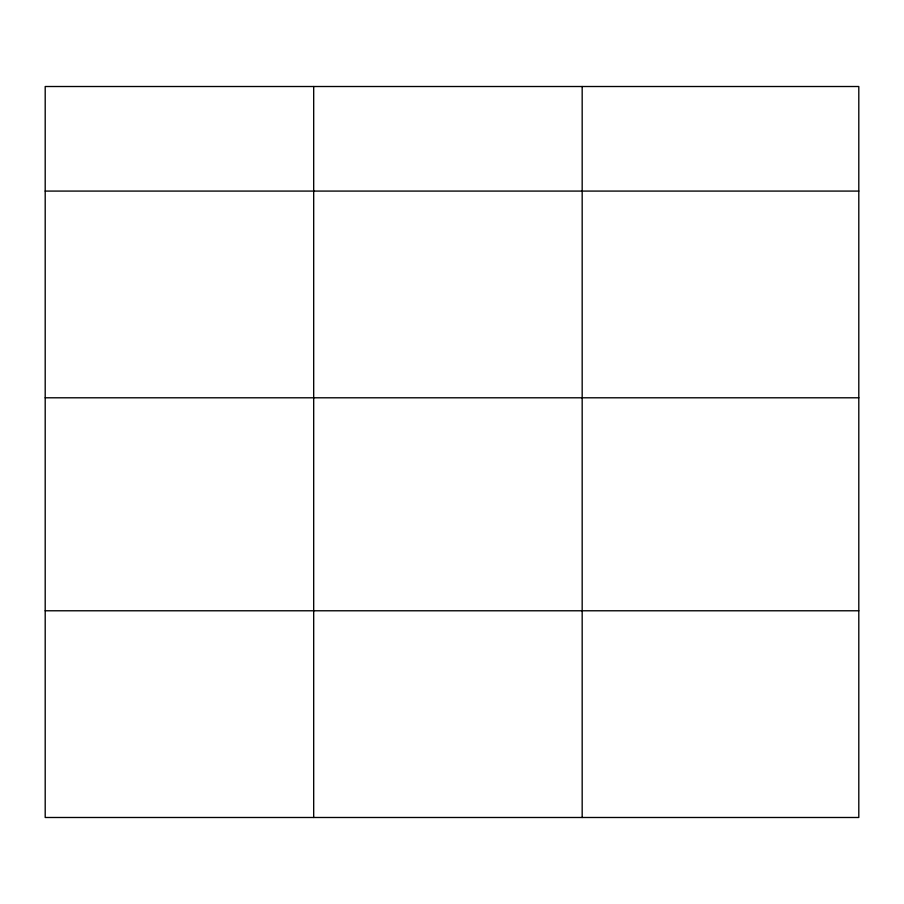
<?xml version="1.0" encoding="UTF-8"?>
<svg xmlns="http://www.w3.org/2000/svg" width="904" height="904" viewBox="0 0 904 904"><rect width="100%" height="100%" fill="white"/><g stroke="black" fill="none" stroke-linecap="round" stroke-linejoin="round"><path stroke-width="1.36" d="M858.8 397.794L858.8 86.513L45.2 86.513L45.2 817.487L858.8 817.487L858.8 397.794L45.2 397.794M45.2 191.083L858.8 191.083M45.2 610.776L858.8 610.776M582.176 86.513L582.176 817.487M313.688 86.513L313.688 817.487"/></g></svg>
